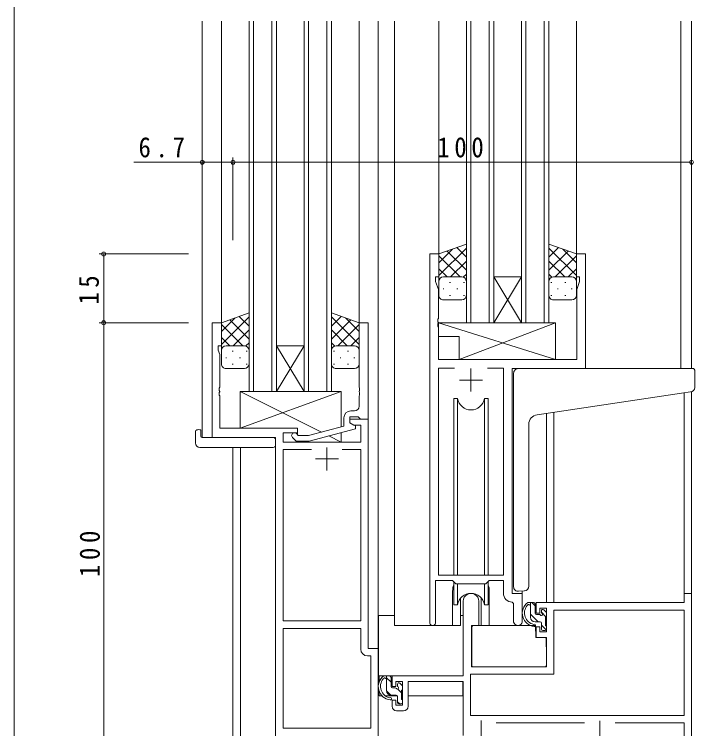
# Model space of a CAD drawing. Units: millimetres on the paper. Extents: x -420 to 373, y -297 to 267.
# Drawn here: x -417.7 to -269.3, y -203.7 to -47.9 of the extents above; entities that cross this region are included whole.
import ezdxf

# ---------------------------------------------------------------- set-up
doc = ezdxf.new("R2010")
doc.units = ezdxf.units.MM
for name, color, linetype, lineweight in [('0-1_YKK_ZWAK', 7, 'Continuous', 9), ('0-3_YKK_11', 7, 'Continuous', 9), ('0-4_YKK_12', 2, 'Continuous', 9), ('0-5_YKK_13', 4, 'Continuous', 9), ('0-7_YKK_D', 6, 'Continuous', 9)]:
    doc.layers.add(name, color=color, linetype=linetype, lineweight=lineweight)
doc.styles.add('ＭＳ ゴシック', font='')
doc.styles.get('ＭＳ ゴシック').set_extended_font_data('MS Gothic')

msp = doc.modelspace()

# ---------------------------------------------------------------- linework, layer by layer
at = {"layer": '0-1_YKK_ZWAK'}
msp.add_line((-417.7, -260.6), (-417.7, 264.4), dxfattribs=at)
at = {"layer": '0-3_YKK_11'}
for p, q in [((-325.112, -100.198), (-327.112, -100.198)), ((-327.112, -100.198), (-327.112, -180.548)), ((-325.112, -105.198), (-325.112, -100.198)), ((-295.112, -100.198), (-295.112, -105.198)), ((-293.112, -100.198), (-295.112, -100.198)), ((-293.112, -125.198), (-293.112, -100.198)), ((-325.812, -105.198), (-325.112, -105.198)), ((-325.812, -106.198), (-325.812, -105.198)), ((-295.112, -105.198), (-294.412, -105.198)), ((-294.412, -105.198), (-294.412, -106.198)), ((-325.182, -107.929), (-325.812, -106.198)), ((-294.412, -106.198), (-295.042, -107.929)), ((-325.182, -114.24), (-325.182, -107.929)), ((-295.042, -107.929), (-295.042, -123.198)), ((-374.512, -115.198), (-372.512, -115.198)), ((-374.512, -140.198), (-374.512, -115.198)), ((-372.512, -115.198), (-372.512, -120.198)), ((-342.512, -115.198), (-342.512, -129.24)), ((-340.512, -115.198), (-342.512, -115.198)), ((-340.512, -136.198), (-340.512, -115.198)), ((-325.302, -114.423), (-325.182, -114.24)), ((-325.302, -114.973), (-325.302, -114.423)), ((-325.182, -115.157), (-325.302, -114.973)), ((-325.302, -115.423), (-325.182, -115.24)), ((-325.182, -115.24), (-325.182, -115.157)), ((-325.302, -115.973), (-325.302, -115.423)), ((-325.182, -116.157), (-325.302, -115.973)), ((-325.182, -123.198), (-325.182, -116.157)), ((-373.212, -120.198), (-373.212, -121.203)), ((-372.512, -120.198), (-373.212, -120.198)), ((-373.212, -121.203), (-372.882, -122.11)), ((-372.882, -122.11), (-372.882, -129.24)), ((-295.042, -123.198), (-325.182, -123.198)), ((-325.182, -125.128), (-325.182, -170.198)), ((-321.699, -125.128), (-325.182, -125.128)), ((-321.699, -125.128), (-325.182, -125.128)), ((-318.112, -125.198), (-318.112, -130.198)), ((-311.042, -125.128), (-314.525, -125.128)), ((-311.042, -170.198), (-311.042, -125.128)), ((-309.112, -125.198), (-293.112, -125.198)), ((-309.112, -174.198), (-309.112, -125.198)), ((-320.612, -127.698), (-315.612, -127.698)), ((-372.882, -129.24), (-373.002, -129.423)), ((-342.512, -129.24), (-342.392, -129.423)), ((-373.002, -129.423), (-373.002, -129.973)), ((-373.002, -129.973), (-372.882, -130.157)), ((-372.882, -130.24), (-373.002, -130.423)), ((-373.002, -130.423), (-373.002, -130.973)), ((-372.882, -130.157), (-372.882, -130.24)), ((-342.392, -129.973), (-342.512, -130.157)), ((-342.512, -130.157), (-342.512, -130.24)), ((-342.512, -130.24), (-342.392, -130.423)), ((-342.392, -129.423), (-342.392, -129.973)), ((-342.392, -130.423), (-342.392, -130.973)), ((-373.002, -130.973), (-372.882, -131.157)), ((-372.882, -131.157), (-372.882, -138.198)), ((-342.392, -130.973), (-342.512, -131.157)), ((-342.512, -131.157), (-342.512, -133.398)), ((-343.512, -134.398), (-344.312, -134.398)), ((-345.812, -135.898), (-345.812, -137.719)), ((-344.512, -135.698), (-342.712, -135.698)), ((-344.512, -136.998), (-344.512, -135.698)), ((-344.512, -136.198), (-340.512, -136.198)), ((-344.512, -136.998), (-344.512, -136.198)), ((-343.312, -137.691), (-344.512, -136.998)), ((-343.646, -137.498), (-344.512, -136.998)), ((-342.712, -135.698), (-342.512, -135.898)), ((-342.512, -135.898), (-342.212, -136.198)), ((-342.212, -136.198), (-340.512, -136.198)), ((-340.512, -136.198), (-340.512, -186.198)), ((-372.882, -138.198), (-355.912, -138.198)), ((-355.912, -138.198), (-355.912, -139.198)), ((-345.812, -137.719), (-353.574, -139.798)), ((-353.416, -140.998), (-343.312, -138.291)), ((-342.142, -137.498), (-343.646, -137.498)), ((-343.312, -138.291), (-343.312, -137.691)), ((-342.142, -141.198), (-342.142, -137.498)), ((-359.082, -139.198), (-359.082, -141.198)), ((-355.912, -139.198), (-359.082, -139.198)), ((-355.764, -139.798), (-356.188, -139.374)), ((-353.574, -139.798), (-355.764, -139.798)), ((-360.712, -140.198), (-374.512, -140.198)), ((-360.712, -206.448), (-360.712, -140.198)), ((-359.082, -141.198), (-342.142, -141.198)), ((-357.036, -140.223), (-356.261, -140.998)), ((-356.261, -140.998), (-353.416, -140.998)), ((-359.082, -142.828), (-352.863, -142.828)), ((-359.082, -180.198), (-359.082, -142.828)), ((-349.512, -142.398), (-349.512, -147.398)), ((-346.162, -142.828), (-342.142, -142.828)), ((-346.162, -142.828), (-342.142, -142.828)), ((-342.142, -142.828), (-342.142, -180.198)), ((-352.012, -144.898), (-347.012, -144.898)), ((-325.182, -170.198), (-311.042, -170.198)), ((-325.812, -171.398), (-322.112, -171.398)), ((-325.812, -180.548), (-325.812, -171.398)), ((-322.112, -171.398), (-321.382, -172.128)), ((-321.382, -172.128), (-314.842, -172.128)), ((-314.842, -172.128), (-314.112, -171.398)), ((-314.112, -171.398), (-311.042, -171.398)), ((-311.042, -171.398), (-311.042, -174.128)), ((-306.912, -174.198), (-309.112, -174.198)), ((-306.912, -180.233), (-306.912, -174.198)), ((-271.642, -174.198), (-271.642, -176.198)), ((-270.012, -174.198), (-271.642, -174.198)), ((-270.012, -222.198), (-270.012, -174.198)), ((-319.812, -175.898), (-319.812, -192.198)), ((-316.412, -181.198), (-316.412, -175.898)), ((-309.129, -176.127), (-308.842, -176.426)), ((-308.842, -176.426), (-308.842, -180.233)), ((-303.912, -176.198), (-303.912, -178.498)), ((-271.642, -176.198), (-303.912, -176.198)), ((-303.112, -177.398), (-301.642, -177.398)), ((-303.112, -178.498), (-303.112, -177.398)), ((-301.642, -177.398), (-301.642, -182.598)), ((-303.912, -178.498), (-303.112, -178.498)), ((-300.012, -177.828), (-300.012, -191.828)), ((-271.642, -177.828), (-300.012, -177.828)), ((-271.642, -200.798), (-271.642, -177.828)), ((-342.142, -180.198), (-359.082, -180.198)), ((-359.082, -181.828), (-342.142, -181.828)), ((-359.082, -203.568), (-359.082, -181.828)), ((-359.082, -203.568), (-359.082, -181.828)), ((-342.142, -181.828), (-342.142, -186.328)), ((-318.012, -181.198), (-316.412, -181.198)), ((-318.012, -190.198), (-318.012, -181.198)), ((-303.912, -181.498), (-303.912, -183.798)), ((-303.112, -181.498), (-303.912, -181.498)), ((-303.112, -182.598), (-303.112, -181.498)), ((-301.642, -182.598), (-303.112, -182.598)), ((-303.912, -183.798), (-301.642, -183.798)), ((-301.642, -183.798), (-301.642, -190.198)), ((-340.512, -186.198), (-338.312, -186.198)), ((-338.312, -186.198), (-338.312, -203.698)), ((-340.642, -187.828), (-339.942, -187.828)), ((-339.942, -187.828), (-339.942, -203.568)), ((-301.642, -190.198), (-318.012, -190.198)), ((-335.312, -192.198), (-335.312, -194.498)), ((-319.812, -192.198), (-335.312, -192.198)), ((-318.182, -191.828), (-318.182, -200.798)), ((-300.012, -191.828), (-318.182, -191.828)), ((-335.312, -194.498), (-334.512, -194.498)), ((-334.512, -193.398), (-333.012, -193.398)), ((-334.512, -194.498), (-334.512, -193.398)), ((-333.012, -193.398), (-333.012, -198.598)), ((-331.812, -193.398), (-319.812, -193.398)), ((-331.812, -198.798), (-331.812, -193.398)), ((-319.812, -193.398), (-319.812, -205.198)), ((-335.312, -197.498), (-335.312, -198.798)), ((-334.512, -197.498), (-335.312, -197.498)), ((-334.512, -198.598), (-334.512, -197.498)), ((-333.012, -198.598), (-334.512, -198.598)), ((-334.312, -199.798), (-332.812, -199.798)), ((-318.182, -200.798), (-271.642, -200.798)), ((-318.182, -200.798), (-271.642, -200.798)), ((-315.912, -201.898), (-315.912, -206.898)), ((-312.626, -202.428), (-293.362, -202.428)), ((-290.012, -201.998), (-290.012, -206.998)), ((-286.662, -202.428), (-271.642, -202.428)), ((-271.642, -202.428), (-271.642, -220.568)), ((-339.942, -203.568), (-359.082, -203.568))]:
    msp.add_line(p, q, dxfattribs=at)
for centre, radius, start, end in [((-343.512, -133.398), 1, 270, 359.99998), ((-344.312, -135.898), 1.5, 90, 179.99998), ((-356.612, -139.798), 0.6, 44.99998, 225), ((-318.112, -175.898), 1.7, 359.99998, 180), ((-309.042, -174.128), 2, 179.99998, 267.50807), ((-326.462, -180.548), 0.65, 179.99998, 0), ((-307.877, -180.233), 0.965, 179.99998, 0), ((-340.642, -186.328), 1.5, 180, 269.99998), ((-334.312, -198.798), 1, 180, 269.99998), ((-332.812, -198.798), 1, 270, 359.99998)]:
    msp.add_arc(centre, radius, start, end, dxfattribs=at)
at = {"layer": '0-4_YKK_12'}
for p, q in [((-376.712, -49.448), (-376.712, -140.198)), ((-372.512, -49.448), (-372.512, -115.698)), ((-366.512, -49.448), (-366.512, -130.199)), ((-365.512, -130.199), (-365.512, -49.448)), ((-361.512, -49.448), (-361.512, -130.199)), ((-360.512, -130.199), (-360.512, -49.448)), ((-354.512, -49.448), (-354.512, -130.199)), ((-353.512, -130.199), (-353.512, -49.448)), ((-349.512, -49.448), (-349.512, -130.199)), ((-348.512, -130.199), (-348.512, -49.448)), ((-342.512, -49.448), (-342.512, -115.698)), ((-338.312, -49.448), (-338.312, -215.198)), ((-334.812, -49.448), (-334.812, -181.198)), ((-325.112, -49.448), (-325.112, -100.698)), ((-319.112, -49.448), (-319.112, -115.198)), ((-318.112, -115.198), (-318.112, -49.448)), ((-314.112, -49.448), (-314.112, -115.198)), ((-313.112, -115.198), (-313.112, -49.448)), ((-307.112, -49.448), (-307.112, -115.198)), ((-306.112, -115.198), (-306.112, -49.448)), ((-302.112, -49.448), (-302.112, -115.198)), ((-301.112, -115.198), (-301.112, -49.448)), ((-295.112, -49.448), (-295.112, -100.698)), ((-272.312, -49.448), (-272.312, -125.198)), ((-270.012, -125.198), (-270.012, -49.448)), ((-307.112, -115.198), (-313.112, -105.198)), ((-313.112, -115.198), (-307.112, -105.198)), ((-313.112, -105.198), (-307.112, -105.198)), ((-319.112, -115.198), (-313.112, -115.198)), ((-313.112, -115.198), (-307.112, -115.198)), ((-307.112, -115.198), (-301.112, -115.198)), ((-354.512, -130.199), (-360.512, -120.199)), ((-360.512, -130.199), (-354.512, -120.199)), ((-360.512, -120.199), (-354.512, -120.199)), ((-293.412, -125.198), (-272.314, -125.198)), ((-366.512, -130.199), (-360.512, -130.199)), ((-360.512, -130.199), (-354.512, -130.199)), ((-354.512, -130.199), (-348.512, -130.199)), ((-271.642, -174.498), (-271.642, -130.405)), ((-270.012, -174.498), (-270.012, -130.236)), ((-301.642, -176.198), (-301.642, -134.998)), ((-300.012, -176.198), (-300.012, -134.754)), ((-374.212, -140.198), (-376.712, -140.198)), ((-360.712, -215.198), (-360.712, -140.498)), ((-370.012, -142.386), (-370.012, -217.898)), ((-368.382, -142.386), (-368.382, -227.798)), ((-322.112, -173.698), (-322.112, -181.198)), ((-314.112, -173.698), (-314.112, -181.198)), ((-306.912, -174.498), (-306.912, -173.673)), ((-301.642, -176.198), (-300.012, -176.198)), ((-322.112, -181.198), (-334.812, -181.198)), ((-307.885, -181.198), (-314.112, -181.198)), ((-307.885, -181.198), (-314.112, -181.198))]:
    msp.add_line(p, q, dxfattribs=at)
for start, end in [(159.63586, 180), (0, 20.36412)]:
    msp.add_arc((-318.112, -173.698), 4, start, end, dxfattribs=at)
at = {"layer": '0-5_YKK_13'}
for p, q in [((-319.114, -98.055), (-325.114, -100.198)), ((-319.114, -106.42), (-319.114, -98.055)), ((-301.112, -98.056), (-295.112, -100.198)), ((-301.112, -106.42), (-301.112, -98.056)), ((-325.114, -104.93), (-319.114, -98.93)), ((-325.114, -102.101), (-322.153, -99.141)), ((-319.114, -103.749), (-323.31, -99.554)), ((-319.114, -100.921), (-321.225, -98.809)), ((-301.112, -100.921), (-299, -98.81)), ((-295.112, -104.93), (-301.112, -98.93)), ((-301.112, -103.75), (-296.916, -99.554)), ((-295.112, -102.102), (-298.073, -99.141)), ((-325.114, -100.198), (-325.114, -106.198)), ((-320.493, -105.198), (-325.114, -100.578)), ((-299.732, -105.199), (-295.112, -100.578)), ((-295.112, -100.198), (-295.112, -106.198)), ((-322.554, -105.198), (-319.114, -101.758)), ((-297.672, -105.198), (-301.112, -101.759)), ((-323.322, -105.198), (-325.114, -103.406)), ((-296.904, -105.198), (-295.112, -103.407)), ((-324.114, -105.198), (-320.514, -105.198)), ((-323.714, -105.198), (-320.114, -105.198)), ((-319.782, -105.255), (-319.114, -104.587)), ((-300.444, -105.255), (-301.112, -104.587)), ((-296.512, -105.198), (-300.112, -105.198)), ((-296.112, -105.198), (-299.712, -105.198)), ((-325.114, -109.198), (-325.114, -106.198)), ((-322.779, -106.42), (-322.579, -106.42)), ((-319.749, -106.42), (-319.549, -106.42)), ((-319.114, -106.198), (-319.114, -109.198)), ((-301.112, -106.198), (-301.112, -109.198)), ((-300.477, -106.42), (-300.677, -106.42)), ((-297.447, -106.42), (-297.647, -106.42)), ((-295.112, -109.198), (-295.112, -106.198)), ((-324.194, -107.835), (-323.994, -107.835)), ((-321.164, -107.835), (-320.964, -107.835)), ((-299.062, -107.835), (-299.262, -107.835)), ((-296.032, -107.835), (-296.232, -107.835)), ((-320.114, -110.198), (-324.114, -110.198)), ((-322.779, -109.25), (-322.579, -109.25)), ((-319.749, -109.25), (-319.549, -109.25)), ((-300.477, -109.25), (-300.677, -109.25)), ((-300.112, -110.198), (-296.112, -110.198)), ((-297.447, -109.25), (-297.647, -109.25)), ((-366.514, -113.056), (-372.514, -115.198)), ((-366.514, -121.42), (-366.514, -113.056)), ((-348.512, -113.056), (-342.512, -115.198)), ((-348.512, -121.42), (-348.512, -113.056)), ((-372.514, -119.93), (-366.514, -113.93)), ((-372.514, -117.102), (-369.553, -114.141)), ((-372.514, -115.198), (-372.514, -121.198)), ((-366.514, -118.75), (-370.71, -114.554)), ((-366.514, -115.921), (-368.625, -113.81)), ((-348.512, -115.921), (-346.401, -113.81)), ((-342.512, -119.93), (-348.512, -113.93)), ((-348.512, -118.75), (-344.316, -114.554)), ((-342.512, -117.102), (-345.473, -114.141)), ((-342.512, -115.198), (-342.512, -121.198)), ((-299.686, -115.199), (-325.182, -115.199)), ((-320.686, -123.198), (-299.686, -115.199)), ((-299.686, -115.199), (-299.686, -123.198)), ((-367.893, -120.199), (-372.514, -115.578)), ((-369.954, -120.198), (-366.514, -116.759)), ((-345.072, -120.198), (-348.512, -116.759)), ((-347.133, -120.199), (-342.512, -115.578)), ((-320.686, -118.199), (-325.182, -118.199)), ((-320.686, -118.199), (-320.686, -123.198)), ((-370.722, -120.198), (-372.514, -118.407)), ((-367.182, -120.255), (-366.514, -119.587)), ((-347.844, -120.255), (-348.512, -119.587)), ((-344.304, -120.198), (-342.512, -118.407)), ((-372.514, -124.198), (-372.514, -121.198)), ((-371.514, -120.198), (-367.914, -120.198)), ((-371.114, -120.198), (-367.514, -120.198)), ((-370.179, -121.42), (-369.979, -121.42)), ((-367.149, -121.42), (-366.949, -121.42)), ((-366.514, -121.198), (-366.514, -124.198)), ((-348.512, -121.198), (-348.512, -124.198)), ((-347.877, -121.42), (-348.077, -121.42)), ((-343.912, -120.198), (-347.512, -120.198)), ((-343.512, -120.198), (-347.112, -120.198)), ((-344.847, -121.42), (-345.047, -121.42)), ((-342.512, -124.198), (-342.512, -121.198)), ((-371.594, -122.835), (-371.394, -122.835)), ((-368.564, -122.835), (-368.364, -122.835)), ((-346.462, -122.835), (-346.662, -122.835)), ((-343.432, -122.835), (-343.632, -122.835)), ((-370.179, -124.25), (-369.979, -124.25)), ((-367.149, -124.25), (-366.949, -124.25)), ((-347.877, -124.25), (-348.077, -124.25)), ((-344.847, -124.25), (-345.047, -124.25)), ((-299.686, -123.198), (-320.686, -123.198)), ((-367.514, -125.198), (-371.514, -125.198)), ((-347.512, -125.198), (-343.512, -125.198)), ((-307.812, -125.198), (-272.314, -125.198)), ((-269.614, -125.198), (-272.314, -125.198)), ((-269.314, -129.282), (-269.314, -125.498)), ((-308.812, -134.75), (-308.812, -126.198)), ((-368.412, -130.198), (-346.412, -130.198)), ((-368.412, -138.198), (-368.412, -130.198)), ((-350.734, -139.038), (-368.412, -130.198)), ((-368.412, -138.198), (-346.412, -130.198)), ((-346.412, -130.198), (-346.412, -137.88)), ((-303.686, -135.305), (-272.209, -130.578)), ((-272.209, -130.578), (-270.227, -130.278)), ((-321.07, -170.198), (-321.07, -131.699)), ((-315.154, -170.198), (-315.154, -131.698)), ((-314.362, -131.698), (-315.154, -131.698)), ((-314.362, -170.198), (-314.362, -131.698)), ((-308.812, -134.75), (-308.812, -135.754)), ((-308.812, -172.752), (-308.812, -135.754)), ((-377.2, -138.506), (-377.012, -138.506)), ((-377.012, -138.506), (-377.012, -139.006)), ((-355.912, -138.198), (-368.412, -138.198)), ((-355.912, -139.65), (-355.912, -138.198)), ((-305.512, -172.638), (-305.512, -137.298)), ((-378.2, -141.386), (-378.2, -139.011)), ((-377.012, -139.898), (-377.012, -139.006)), ((-346.412, -141.198), (-349.116, -139.846)), ((-346.412, -139.122), (-346.412, -141.198)), ((-376.712, -140.198), (-361.212, -140.198)), ((-360.712, -140.698), (-360.712, -141.386)), ((-360.712, -141.386), (-360.712, -141.886)), ((-355.912, -141.198), (-355.912, -140.998)), ((-346.412, -141.198), (-355.912, -141.198)), ((-377.2, -142.386), (-361.212, -142.386)), ((-321.862, -171.648), (-321.862, -176.698)), ((-321.07, -176.698), (-321.07, -172.128)), ((-315.154, -176.698), (-315.154, -172.128)), ((-314.362, -176.698), (-314.362, -171.648)), ((-306.512, -173.642), (-307.725, -173.748)), ((-306.512, -173.642), (-306.425, -173.635)), ((-320.362, -175.214), (-320.362, -181.198)), ((-315.862, -181.198), (-315.862, -175.214)), ((-321.862, -176.698), (-321.07, -176.698)), ((-315.154, -176.698), (-314.362, -176.698)), ((-304.442, -176.198), (-305.742, -176.198)), ((-305.142, -179.398), (-305.142, -176.198)), ((-304.142, -176.899), (-304.842, -176.198)), ((-304.142, -178.498), (-304.142, -176.498)), ((-334.812, -178.998), (-338.308, -178.998)), ((-338.308, -192.198), (-338.308, -178.998)), ((-320.362, -178.998), (-319.812, -178.998)), ((-303.471, -180.398), (-305.142, -178.727)), ((-303.203, -178.798), (-303.842, -178.798)), ((-302.742, -177.998), (-302.742, -178.337)), ((-301.76, -179.281), (-302.742, -178.299)), ((-301.73, -178.286), (-302.23, -177.786)), ((-301.642, -179.098), (-301.642, -178.498)), ((-303.042, -180.398), (-304.142, -180.398)), ((-301.842, -181.298), (-301.842, -179.298)), ((-320.362, -181.198), (-322.112, -181.198)), ((-317.888, -181.496), (-317.942, -187.698)), ((-304.01, -181.198), (-317.588, -181.198)), ((-314.112, -181.198), (-315.862, -181.198)), ((-304.01, -181.198), (-303.942, -183.798)), ((-302.742, -180.698), (-302.742, -181.998)), ((-301.697, -182.172), (-302.742, -181.127)), ((-301.642, -181.998), (-301.642, -181.498)), ((-317.907, -183.698), (-318.012, -183.698)), ((-302.442, -182.298), (-301.942, -182.298)), ((-303.942, -183.798), (-301.973, -183.798)), ((-301.642, -187.698), (-301.673, -184.096)), ((-317.942, -187.698), (-317.923, -189.901)), ((-301.661, -189.901), (-301.642, -187.698)), ((-318.012, -188.628), (-317.933, -188.707)), ((-317.623, -190.198), (-301.961, -190.198)), ((-320.112, -192.198), (-338.308, -192.198)), ((-338.108, -192.198), (-338.108, -193.45)), ((-335.842, -192.198), (-337.142, -192.198)), ((-336.542, -195.398), (-336.542, -192.198)), ((-335.542, -193.582), (-336.542, -192.582)), ((-335.542, -194.498), (-335.542, -192.498)), ((-334.142, -193.998), (-334.142, -194.337)), ((-333.13, -194.286), (-333.63, -193.786)), ((-333.042, -195.098), (-333.042, -194.498)), ((-319.908, -193.479), (-319.908, -196.498)), ((-338.108, -195.588), (-338.108, -196.498)), ((-335.554, -196.398), (-336.542, -195.41)), ((-334.603, -194.798), (-335.242, -194.798)), ((-333.242, -195.882), (-334.083, -195.041)), ((-333.242, -197.298), (-333.242, -195.298)), ((-338.108, -196.498), (-337.527, -196.498)), ((-336.831, -196.498), (-334.218, -196.498)), ((-334.442, -196.398), (-335.542, -196.398)), ((-334.142, -196.698), (-334.142, -197.998)), ((-333.242, -196.498), (-333.012, -196.498)), ((-333.042, -197.998), (-333.042, -197.498)), ((-319.908, -196.498), (-331.812, -196.498)), ((-333.654, -198.298), (-334.142, -197.81)), ((-333.842, -198.298), (-333.342, -198.298))]:
    msp.add_line(p, q, dxfattribs=at)
for points in [[(-299.686, -123.198), (-325.182, -115.199), (-325.182, -118.199)], [(-321.07, -131.699), (-321.862, -131.698), (-321.862, -170.198)]]:
    msp.add_lwpolyline(points, dxfattribs=at)
for centre, radius, start, end in [((-324.114, -106.198), 1, 89.99998, 179.99998), ((-324.114, -106.198), 1, 89.99998, 179.99998), ((-320.114, -106.198), 1, 359.99998, 89.99998), ((-320.114, -106.198), 1, 359.99998, 89.99998), ((-300.112, -106.198), 1, 89.99998, 179.99998), ((-300.112, -106.198), 1, 89.99998, 179.99998), ((-296.112, -106.198), 1, 359.99998, 89.99998), ((-296.112, -106.198), 1, 359.99998, 89.99998), ((-324.114, -109.198), 1, 179.99998, 269.99998), ((-320.114, -109.198), 1, 269.99998, 359.99998), ((-300.112, -109.198), 1, 179.99998, 269.99998), ((-296.112, -109.198), 1, 269.99998, 359.99998), ((-371.514, -121.198), 1, 89.99998, 179.99998), ((-371.514, -121.198), 1, 89.99998, 179.99998), ((-367.514, -121.198), 1, 359.99998, 89.99998), ((-367.514, -121.198), 1, 359.99998, 89.99998), ((-347.512, -121.198), 1, 89.99998, 179.99998), ((-347.512, -121.198), 1, 89.99998, 179.99998), ((-343.512, -121.198), 1, 359.99998, 89.99998), ((-343.512, -121.198), 1, 359.99998, 89.99998), ((-371.514, -124.198), 1, 179.99998, 269.99998), ((-367.514, -124.198), 1, 269.99998, 359.99998), ((-347.512, -124.198), 1, 179.99998, 269.99998), ((-343.512, -124.198), 1, 269.99998, 359.99998), ((-307.812, -126.198), 1, 135.57298, 180), ((-307.812, -126.198), 1, 90, 135.57298), ((-307.812, -126.198), 1, 121.36693, 135.57298), ((-269.614, -125.498), 0.3, 0, 90), ((-270.314, -129.282), 1, 275, 0), ((-318.112, -131.198), 3, 189.59798, 350.40582), ((-303.512, -137.298), 2, 95, 180), ((-377.43, -139.637), 1.153, 78.49471, 123.87698), ((-377.735, -138.994), 0.462, 136.9505, 182.04652), ((-376.712, -139.898), 0.3, 180, 270), ((-377.2, -141.386), 1, 180, 269.99493), ((-361.212, -140.698), 0.5, 0, 90), ((-361.212, -141.886), 0.5, 269.99889, 0), ((-307.812, -172.752), 1, 180, 275), ((-306.512, -172.638), 1, 275, 0), ((-318.112, -177.198), 3, 9.59416, 170.4066), ((-304.028, -178.519), 2.885, 126.45192, 263.90388), ((-303.942, -178.485), 2.504, 139.45805, 259.25217), ((-306.002, -176.603), 0.3, 301.62189, 336.95038), ((-305.542, -176.798), 0.2, 36.86989, 156.95038), ((-305.142, -176.498), 0.3, 216.86989, 270), ((-304.442, -176.498), 0.3, 0, 90), ((-303.842, -178.498), 0.3, 180, 270), ((-303.203, -179.098), 0.3, 33.05573, 90), ((-302.742, -178.798), 0.25, 213.05573, 56.94426), ((-302.442, -177.998), 0.3, 45, 180), ((-302.442, -178.337), 0.3, 180, 236.94426), ((-301.842, -179.098), 0.2, 270, 0), ((-301.942, -178.498), 0.3, 0, 45), ((-304.142, -179.398), 1, 180, 270), ((-303.042, -180.698), 0.3, 0, 90), ((-317.588, -181.498), 0.3, 90, 179.49998), ((-304.264, -181.148), 0.25, 253.63879, 125.58162), ((-302.442, -181.998), 0.3, 180, 270), ((-301.942, -181.998), 0.3, 270, 0), ((-301.842, -181.498), 0.2, 0, 90), ((-301.973, -184.098), 0.3, 0.5, 90), ((-317.623, -189.898), 0.3, 180.49998, 270), ((-301.961, -189.898), 0.3, 270, 359.5), ((-335.428, -194.519), 2.885, 126.45192, 263.90388), ((-335.342, -194.485), 2.504, 139.45805, 259.25217), ((-337.402, -192.603), 0.3, 301.62189, 336.95038), ((-336.942, -192.798), 0.2, 36.86989, 156.95038), ((-336.542, -192.498), 0.3, 216.86989, 270), ((-335.842, -192.498), 0.3, 0, 90), ((-335.242, -194.498), 0.3, 180, 270), ((-334.142, -194.798), 0.25, 213.05573, 56.94426), ((-333.842, -193.998), 0.3, 45, 180), ((-333.842, -194.337), 0.3, 180, 236.94426), ((-333.342, -194.498), 0.3, 0, 45), ((-335.542, -195.398), 1, 180, 270), ((-334.603, -195.098), 0.3, 33.05573, 90), ((-333.242, -195.098), 0.2, 270, 0), ((-335.664, -197.148), 0.25, 253.63879, 125.58162), ((-334.442, -196.698), 0.3, 0, 90), ((-333.242, -197.498), 0.2, 0, 90), ((-333.842, -197.998), 0.3, 180, 270), ((-333.342, -197.998), 0.3, 270, 0)]:
    msp.add_arc(centre, radius, start, end, dxfattribs=at)
at = {"layer": '0-7_YKK_D'}
for p, q in [((-376.712, -97.198), (-376.712, -79.198)), ((-370.012, -97.198), (-370.012, -79.198)), ((-370.012, -97.198), (-370.012, -79.198)), ((-270.012, -97.198), (-270.012, -79.198)), ((-376.712, -80.198), (-391.612, -80.198)), ((-370.012, -80.198), (-376.712, -80.198)), ((-370.012, -80.198), (-270.012, -80.198)), ((-379.712, -100.198), (-399.2, -100.198)), ((-398.2, -115.198), (-398.2, -100.198)), ((-379.712, -115.198), (-399.2, -115.198)), ((-380.212, -115.198), (-399.2, -115.198)), ((-398.2, -215.198), (-398.2, -115.198))]:
    msp.add_line(p, q, dxfattribs=at)
for centre in [(-376.712, -80.198), (-370.012, -80.198), (-370.012, -80.198), (-270.012, -80.198), (-398.2, -100.198), (-398.2, -115.198), (-398.2, -115.198)]:
    msp.add_circle(centre, 0.425, dxfattribs=at)

# ---------------------------------------------------------------- texts
at = {"layer": '0-7_YKK_D', "color": 3, "char_height": 4.399, "attachment_point": 7, "style": 'ＭＳ ゴシック'}
for s, insert in [('\\T1.38;\\W0.9;6.7', (-390.612, -79.198)), ('\\T1.38;\\W0.9;100', (-325.452, -79.198))]:
    msp.add_mtext(s, dxfattribs=dict(at, insert=insert))
at = {"layer": '0-7_YKK_D', "color": 3, "char_height": 4.399, "attachment_point": 7, "rotation": 90, "style": 'ＭＳ ゴシック'}
for s, insert in [('\\T1.36;\\W0.9;15', (-399.2, -111.218)), ('\\T1.38;\\W0.9;100', (-399, -170.638))]:
    msp.add_mtext(s, dxfattribs=dict(at, insert=insert))

doc.saveas('drawing.dxf')
